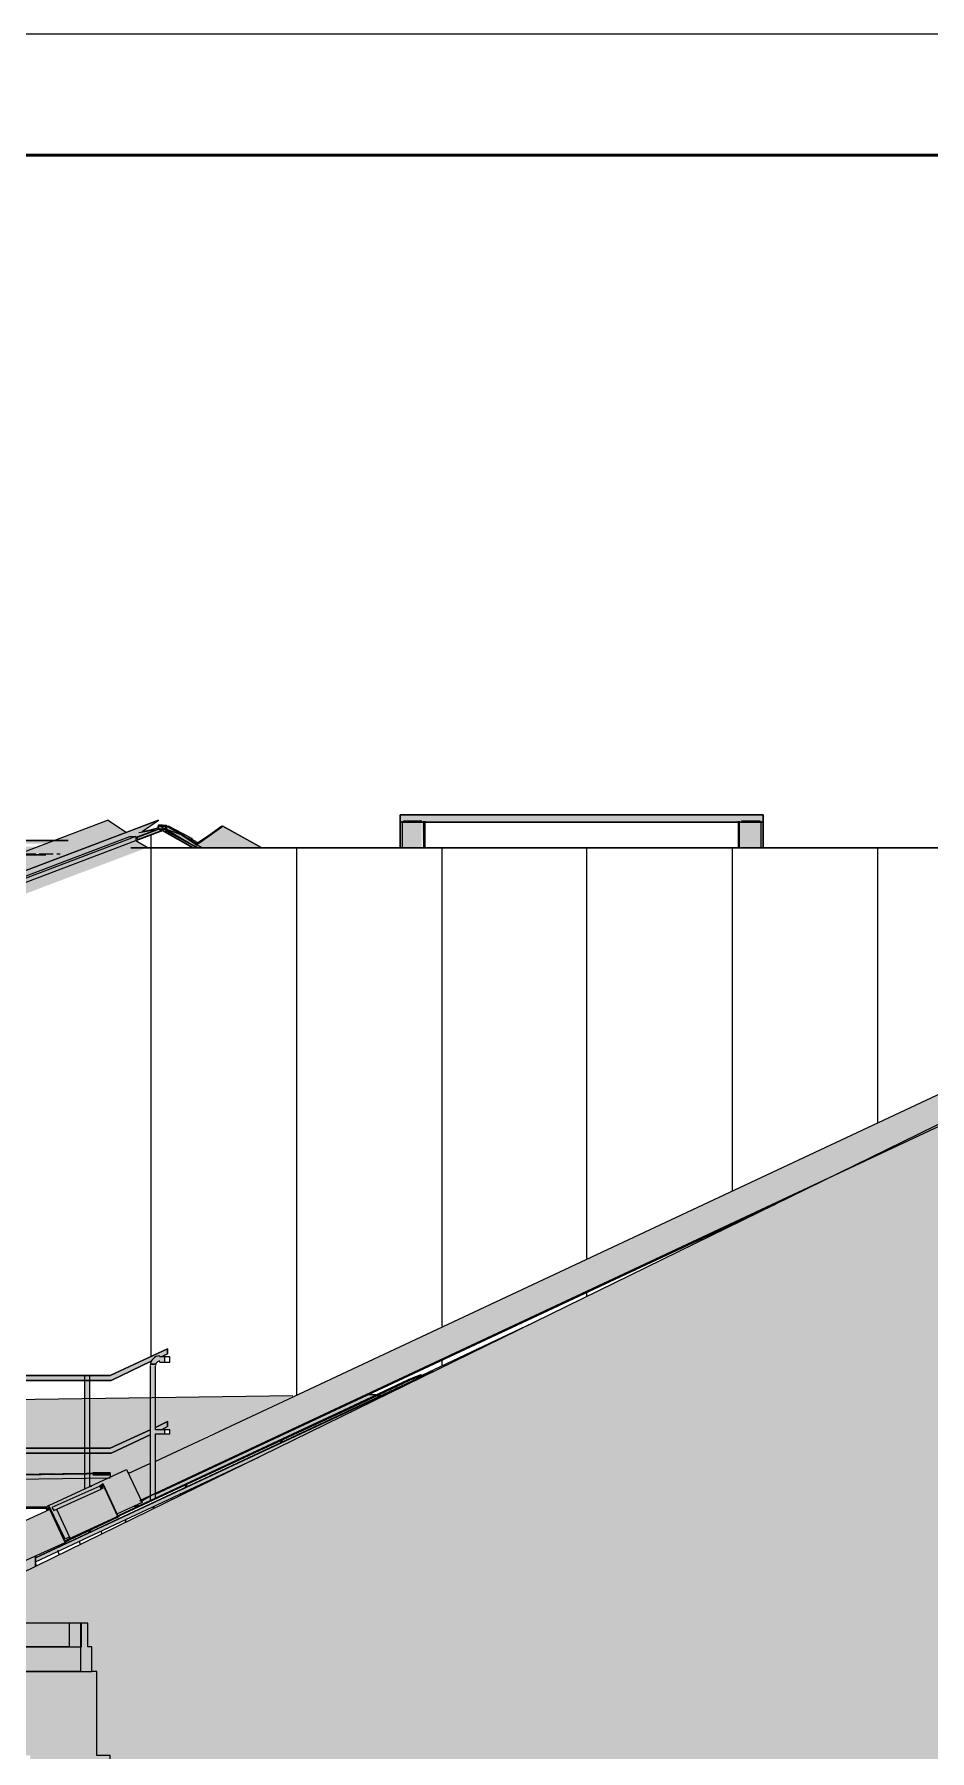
# Model space of a CAD drawing. Header units: millimetres. Extents: x -11345 to 411485, y -9810 to 73012.
# Drawn here: x 330110 to 333808, y 43657 to 50749 of the extents above; entities that cross this region are included whole.
import ezdxf

# ---------------------------------------------------------------- set-up
doc = ezdxf.new("R2010")
doc.units = ezdxf.units.MM
doc.linetypes.add('PDF_IMPORT', pattern=[1, 0.8, -0.2])
for name, color, linetype, true_color in [('PDF _Антураж', 7, 'Continuous', 0xb7c0ca), ('PDF _Крыша', 9, 'Continuous', 0x808080), ('PDF _Несущие колонны', 7, 'Continuous', 0x787878), ('PDF _Обобщенные модели', 7, 'Continuous', 0xb5bcbf), ('PDF _Ограждение', 7, 'Continuous', 0x7f7f7f), ('PDF _Стены штриховка поверхности', 7, 'Continuous', 0xcacbcc)]:
    doc.layers.add(name, color=color, linetype=linetype, true_color=true_color)
for name, color, linetype in [('PDF _Крыша штриховка', 7, 'Continuous'), ('PDF _Линии', 7, 'Continuous'), ('PDF _Основная надпись', 7, 'Continuous'), ('PDF _Перекрытие', 7, 'Continuous'), ('PDF _Стены наружные', 7, 'Continuous'), ('PDF _Стены отделка', 7, 'Continuous'), ('PDF _Узлы', 7, 'Continuous')]:
    doc.layers.add(name, color=color, linetype=linetype)

msp = doc.modelspace()

# ---------------------------------------------------------------- hatches: boundary and pattern name
at = {"layer": 'PDF _Антураж', "transparency": 33554687}
h = msp.add_hatch(color=256, dxfattribs=at)
h.paths.add_polyline_path([(330560.25748, 44678.12794), (330567.16729, 44682.73448), (330573.52759, 44684.32456)])
h.paths.add_polyline_path([(330533.86206, 44665.80233), (330461.34133, 44631.93802), (330457.10829, 44627.70498), (330453.11042, 44636.27185), (330482.50652, 44648.87017), (330554.46818, 44682.73448), (330537.53602, 44674.2684), (330533.30298, 44670.03537), (330529.06995, 44670.03537), (330520.60387, 44665.80233)], flags=0)
h.paths.add_polyline_path([(330448.64222, 44648.87017), (330452.16975, 44638.28758), (330427.47702, 44691.20056)], flags=0)
h.paths.add_polyline_path([(330203.12599, 44653.10321), (330207.74385, 44639.24963), (330203.12599, 44648.87017), (330203.12599, 44653.10321), (330190.42688, 44648.87017), (330211.59207, 44657.33625), (330220.05815, 44661.56929), (330330.11714, 44712.36575)], flags=0)
h.paths.add_polyline_path([(330393.61272, 44754.69613), (330397.31663, 44746.75919), (330393.61272, 44750.46309)], flags=0)
h.paths.add_polyline_path([(329894.11419, 44657.33625), (329714.01765, 44655.33518), (329952.45872, 44658.66226)], flags=0)
h.paths.add_polyline_path([(330208.77004, 44574.0865), (330169.26169, 44653.10321), (330161.34774, 44649.42231), (330165.02865, 44653.10321), (330160.79561, 44657.33625), (330169.26169, 44661.56929), (330171.17338, 44657.33625), (330169.26169, 44657.33625), (330169.26169, 44661.56929), (330165.02865, 44657.33625), (330165.02865, 44653.10321), (330169.26169, 44653.10321), (330171.89558, 44655.7371)], flags=0)
h.paths.add_polyline_path([(330420.82511, 44784.3274), (330368.21449, 44758.92917), (330419.01095, 44784.3274)], flags=0)
h.paths.add_polyline_path([(330385.14664, 44738.04618), (330385.00315, 44737.97922), (330376.68056, 44750.46309), (330351.28233, 44737.76398), (330226.78121, 44681.73847), (330228.52422, 44682.73448), (330380.9136, 44753.06804), (330380.9136, 44746.23006), (330385.14664, 44741.99702)], flags=0)
h.paths.add_polyline_path([(330499.43868, 44805.49259), (330503.67172, 44805.49259), (330529.06995, 44818.19171), (330588.33248, 44843.58994), (330588.33248, 44962.11501), (330469.80741, 44907.08551), (330427.47702, 44885.92032), (330338.58322, 44885.92032), (330338.58322, 44746.23006), (330347.0493, 44750.46309), (330349.40098, 44750.46309), (330241.22334, 44701.78315), (330317.41803, 44737.76398), (330317.41803, 44885.92032), (329132.16729, 44885.92032), (329132.16729, 44788.56044), (329517.37378, 44792.79348), (330272.97113, 44804.78709), (329970.30888, 44797.02652), (329132.16729, 44788.56044), (329132.16729, 44780.09436), (329508.9077, 44788.56044), (329525.83986, 44788.56044), (330233.35663, 44796.12746), (329352.28528, 44784.3274), (329132.16729, 44780.09436), (329132.16729, 44648.87017), (329250.69236, 44653.10321), (330159.16752, 44665.72092), (330076.13484, 44661.56929), (329132.16729, 44648.87017), (329132.16729, 44644.63714), (329360.75136, 44644.63714), (329441.17909, 44648.87017), (330156.56257, 44657.33625), (330160.79561, 44653.10321), (330160.79561, 44649.1655), (329987.24104, 44568.44245), (330008.40623, 44517.64599), (330046.50357, 44437.21826), (330050.73661, 44432.98522), (330063.43573, 44437.21826), (330236.9903, 44517.64599), (330232.75726, 44526.11206), (330230.64074, 44530.3451), (330232.75726, 44530.3451), (330173.49472, 44661.56929), (330169.26169, 44665.80233), (330160.79561, 44662.9803), (330160.79561, 44665.74354), (330165.02865, 44665.80233), (330194.0552, 44679.50931), (330173.49472, 44665.80233), (330173.49472, 44661.56929), (330177.72776, 44653.10321), (330181.9608, 44648.87017), (330232.75726, 44543.04422), (330232.75726, 44534.57814), (330236.9903, 44530.3451), (330241.22334, 44534.57814), (330252.39244, 44542.02421), (330253.92245, 44538.81118), (330258.15549, 44534.57814), (330262.38853, 44538.81118), (330452.87525, 44627.70498), (330440.17614, 44653.10321), (330397.84576, 44741.99702), (330397.84576, 44745.62534), (330452.87525, 44627.70498), (330448.64222, 44623.47194), (330435.9431, 44619.23891), (330253.92245, 44530.3451), (330253.92245, 44526.11206), (330262.38853, 44530.3451), (330448.64222, 44619.23891), (330457.10829, 44623.47194), (330461.34133, 44627.70498), (330465.57437, 44627.70498), (330474.04045, 44631.93802), (331434.94015, 45080.64009), (331443.40623, 45084.87312), (331659.29118, 45186.46604), (331667.75726, 45190.69908), (331710.08764, 45207.63124), (331705.85461, 45211.86427), (331697.38853, 45207.63124), (331655.05815, 45190.69908), (331646.59207, 45186.46604), (331430.70711, 45084.87312), (331422.24104, 45080.64009), (330588.33248, 44691.23785), (330588.33248, 44708.13271), (330575.63337, 44699.66663), (330554.46818, 44691.20056), (330551.64615, 44688.37853), (330516.37083, 44758.92917), (330497.32216, 44803.37607)], flags=0)
h.paths.add_polyline_path([(330464.66729, 44805.49259), (330423.24399, 44785.49514), (330423.24399, 44788.56044), (330427.47702, 44788.56044), (330452.87525, 44801.25955), (330461.34133, 44805.49259)], flags=0)
h.paths.add_polyline_path([(330253.92245, 44526.11206), (330249.68941, 44530.3451), (330241.22334, 44526.11206), (330232.75726, 44526.11206), (330236.9903, 44521.87902), (330236.9903, 44517.64599), (330245.45638, 44526.11206)])
for color, points in [(256, [(330317.41803, 44907.08551), (330317.41803, 45110.27135), (329132.16729, 45093.3392), (329132.16729, 44907.08551)]), (256, [(330588.33248, 44983.2802), (330588.33248, 45114.50439), (330338.58322, 45110.27135), (330338.58322, 44907.08551), (330423.24399, 44907.08551)]), (7, [(330393.61272, 44746.23006), (330393.61272, 44750.46309), (330389.37968, 44750.46309), (330385.14664, 44746.23006), (330389.37968, 44741.99702), (330393.61272, 44741.99702)]), (7, [(330169.26169, 44653.10321), (330169.26169, 44657.33625), (330165.02865, 44657.33625), (330160.79561, 44653.10321), (330165.02865, 44648.87017), (330169.26169, 44648.87017)]), (7, [(330241.22334, 44517.64599), (330241.22334, 44521.87902), (330236.9903, 44521.87902), (330232.75726, 44517.64599), (330236.9903, 44513.41295), (330241.22334, 44513.41295)])]:
    msp.add_hatch(color=color, dxfattribs=at).paths.add_polyline_path(points)
h = msp.add_hatch(color=256, dxfattribs=at)
h.paths.add_polyline_path([(331515.36788, 45127.20351), (331481.50357, 45127.20351), (330609.49767, 44716.59879), (330609.49767, 44699.66663), (330622.19679, 44708.13271), (330643.36198, 44716.59879)])
h.paths.add_polyline_path([(330609.49767, 45114.50439), (330609.49767, 44995.97932), (330660.29413, 45017.14451), (330660.29413, 44995.97932), (330634.8959, 44983.2802), (330668.76021, 44983.2802), (330668.76021, 44966.34805), (330609.49767, 44966.34805), (330609.49767, 44852.05602), (330677.22629, 44885.92032), (330842.31478, 44966.34805), (330884.64517, 44983.2802), (330910.0434, 44995.97932), (330956.60682, 45017.14451), (331159.79266, 45114.50439), (331176.72481, 45122.97047)])
at = {"layer": 'PDF _Крыша', "true_color": 0xf0f0f0, "transparency": 33554559}
msp.add_hatch(color=7, dxfattribs=at).paths.add_polyline_path([(331053.9667, 44877.45425), (331655.05815, 45173.76693), (331024.33543, 44877.45425), (331007.40328, 44868.98817), (330114.23219, 44454.15041), (330114.23219, 44437.21826), (330143.86346, 44454.15041), (331037.03455, 44868.98817)])
at = {"layer": 'PDF _Крыша', "transparency": 33554559}
msp.add_hatch(color=256, dxfattribs=at).paths.add_polyline_path([(329940.67761, 44462.61649), (322782.60977, 44462.61649), (322744.51242, 44449.91737), (322736.04635, 44445.68433), (322736.04635, 44386.4218), (330050.73661, 44386.4218), (330067.66877, 44394.88787), (330114.23219, 44420.2861), (330114.23219, 44462.61649), (330021.10534, 44420.2861), (329974.54192, 44394.88787), (329961.84281, 44420.2861), (329949.14369, 44449.91737)])
at = {"layer": 'PDF _Несущие колонны', "transparency": 33554559}
h = msp.add_hatch(color=256, dxfattribs=at)
h.paths.add_polyline_path([(331722.78676, 47493.47194), (331710.08764, 47493.47194), (331714.32068, 47387.64599), (331722.78676, 47387.64599)])
h.paths.add_polyline_path([(331621.19384, 47387.64599), (331710.08764, 47387.64599), (331710.08764, 47493.47194), (331710.08764, 47497.70498), (331633.89295, 47497.70498), (331633.89295, 47493.47194), (331621.19384, 47493.47194)])
msp.add_hatch(color=256, dxfattribs=at).paths.add_polyline_path([(333119.68941, 47493.47194), (333106.9903, 47493.47194), (333106.9903, 47497.70498), (333030.79561, 47497.70498), (333030.79561, 47493.47194), (333018.09649, 47493.47194), (333018.09649, 47387.64599), (333119.68941, 47387.64599)])
at = {"layer": 'PDF _Обобщенные модели', "true_color": 0xb7c0ca, "transparency": 33554559}
for points in [[(330249.68941, 47417.27725), (323023.89295, 47417.27725), (323023.89295, 47404.57814), (330156.56257, 47404.57814), (330181.9608, 47413.04422)], [(330126.9313, 47391.87902), (323023.89295, 47391.87902), (323023.89295, 47358.01472), (330156.56257, 47358.01472), (330186.19384, 47362.24776), (330215.82511, 47362.24776), (330080.36788, 47374.94687)], [(335460.55962, 47387.64599), (330516.37083, 47387.64599), (330562.93425, 47383.41295), (335460.55962, 47383.41295)]]:
    msp.add_hatch(color=9, dxfattribs=at).paths.add_polyline_path(points)
at = {"layer": 'PDF _Ограждение', "true_color": 0xb6c1cb, "transparency": 33554559}
h = msp.add_hatch(color=9, dxfattribs=at)
h.paths.add_polyline_path([(330550.23514, 47451.14156), (330554.46818, 47455.3746), (330613.42237, 47498.60767), (330622.19679, 47501.93802), (330617.96375, 47501.93802), (330488.49058, 47452.79624), (330414.77791, 47501.93802), (330283.55372, 47451.14156), (330186.19384, 47417.27725), (330249.68941, 47417.27725), (330181.9608, 47413.04422), (330080.36788, 47374.94687), (330215.82511, 47362.24776), (330156.56257, 47358.01472), (330038.0375, 47358.01472), (324530.85461, 45266.89377), (324365.76611, 45207.63124), (324636.68056, 45207.63124), (330503.67172, 47434.20941), (330520.60387, 47434.20941)])
h.paths.add_polyline_path([(330249.54608, 47362.10442), (330249.68941, 47362.24776), (330251.61352, 47362.88913)], flags=0)
h.paths.add_polyline_path([(330389.52734, 47415.23457), (330393.61272, 47417.27725), (330409.12303, 47422.67214)], flags=0)
h.paths.add_polyline_path([(330499.3909, 47455.32682), (330495.20564, 47451.14156), (330448.64222, 47434.20941), (330443.75314, 47434.20941), (330459.76511, 47440.28678), (330490.9726, 47451.14156), (330490.02626, 47451.77246)], flags=0)
at = {"layer": 'PDF _Ограждение', "true_color": 0xb5bcbf, "transparency": 33554559}
h = msp.add_hatch(color=9, dxfattribs=at)
h.paths.add_polyline_path([(330698.39148, 47438.44245), (330713.33161, 47429.72737), (330684.69635, 47444.6675)])
h.paths.add_polyline_path([(330749.18794, 47408.81118), (330749.18794, 47405.88061), (330696.08255, 47436.51834)], flags=0)
h.paths.add_polyline_path([(330711.09059, 47442.67548), (330712.50161, 47441.96998), (330656.0611, 47459.60764), (330651.82806, 47463.84068)], flags=0)
h.paths.add_polyline_path([(330651.82806, 47468.07371), (330639.12894, 47476.53979), (330643.36198, 47476.53979)], flags=0)
h.paths.add_polyline_path([(330529.06995, 47434.20941), (330486.73956, 47417.27725), (328371.46802, 46614.82686)], flags=0)
h.paths.add_polyline_path([(330604.0552, 47460.21236), (330622.19679, 47463.84068), (330626.42983, 47463.84068), (330628.54635, 47461.72416), (330622.19679, 47463.84068), (330609.49767, 47459.60764), (330547.63019, 47436.81435), (330579.86641, 47451.14156)], flags=0)
h.paths.add_polyline_path([(330778.81921, 47391.87902), (330753.42098, 47404.57814), (330783.05225, 47387.64599), (330804.21744, 47387.64599), (330791.51832, 47391.87902), (330766.12009, 47408.81118), (330723.78971, 47438.44245), (330717.63256, 47440.36655), (330715.32363, 47442.67548), (330685.69236, 47459.60764), (330677.22629, 47463.84068), (330656.0611, 47476.53979), (330656.0611, 47480.77283), (330622.19679, 47480.77283), (330622.19679, 47472.30675), (330617.96375, 47468.07371), (330609.49767, 47463.84068), (330541.76906, 47451.14156), (330520.60387, 47434.20941), (330516.37083, 47434.20941), (324746.73956, 45241.49554), (324649.37968, 45207.63124), (324831.40033, 45207.63124), (324873.73071, 45224.56339), (330562.93425, 47383.41295), (330516.37083, 47387.64599), (330579.86641, 47387.64599), (330529.06995, 47417.27725), (330452.87525, 47387.64599), (330450.96147, 47387.64599), (330529.06995, 47417.27725), (330529.06995, 47429.97637), (330533.30298, 47434.20941), (330540.55962, 47434.20941), (330529.06995, 47429.97637), (330541.76906, 47421.51029), (330558.70121, 47429.97637), (330634.8959, 47459.60764), (330639.12894, 47459.60764), (330753.42098, 47396.11206), (330766.12009, 47387.64599), (330783.05225, 47387.64599), (330766.12009, 47396.11206), (330751.44556, 47404.57814), (330753.42098, 47404.57814), (330753.42098, 47406.3923)], flags=0)
h.paths.add_polyline_path([(324746.73956, 45245.72858), (324636.68056, 45207.63124), (324649.37968, 45207.63124), (324755.20564, 45245.72858), (330516.37083, 47434.20941), (330503.67172, 47434.20941)])
h.paths.add_polyline_path([(330757.65402, 47425.74333), (330761.88705, 47421.51029), (330761.88705, 47425.74333), (330749.18794, 47429.97637)])
at = {"layer": 'PDF _Ограждение', "true_color": 0xb6c1cb, "transparency": 33554559}
h = msp.add_hatch(color=9, dxfattribs=at)
h.paths.add_polyline_path([(330783.05225, 47408.81118), (330778.81921, 47413.04422), (330692.68608, 47460.89595), (330668.76021, 47476.53979), (330664.52717, 47476.53979), (330770.35313, 47404.57814), (330774.58617, 47404.57814), (330778.81921, 47400.3451), (330778.81921, 47404.57814)])
h.paths.add_polyline_path([(330766.59043, 47412.57388), (330760.47604, 47416.57175), (330766.12009, 47413.04422)], flags=0)
h.paths.add_polyline_path([(331020.10239, 47400.3451), (330888.8782, 47476.53979), (330778.81921, 47400.3451), (330804.21744, 47387.64599), (331045.50062, 47387.64599)])
h.paths.add_polyline_path([(330783.05225, 47404.57814), (330884.64517, 47476.53979), (330778.81921, 47404.57814)])
h = msp.add_hatch(color=9, dxfattribs=at)
h.paths.add_polyline_path([(333292.21611, 45977.51255), (333428.70121, 46041.53979), (335460.55962, 47036.3038), (335460.55962, 47125.19761), (335270.07289, 47036.3038), (333145.08764, 46041.53979), (330609.49767, 44852.05602), (330609.49767, 44720.83183), (330778.81921, 44801.25955), (330828.03987, 44823.1354), (330609.49767, 44720.83183), (330609.49767, 44716.59879), (330613.73071, 44720.83183), (333170.48587, 45914.54864), (333234.54524, 45947.68279), (333335.57437, 45994.97637), (333428.70121, 46041.53979), (333331.34133, 45994.97637), (333274.88388, 45968.54761)])
h.paths.add_polyline_path([(333291.6423, 45977.24337), (333264.9549, 45963.89967), (332438.23638, 45576.89769)], flags=0)
h.paths.add_polyline_path([(333202.80151, 45932.82298), (333166.25284, 45914.54864), (332219.50458, 45472.52379)], flags=0)
at = {"layer": 'PDF _Ограждение', "true_color": 0xa0a8af, "transparency": 33554559}
h = msp.add_hatch(color=253, dxfattribs=at)
h.paths.add_polyline_path([(326698.17024, 44885.92032), (326698.17024, 44754.69613), (326719.33543, 44754.69613), (326719.33543, 44885.92032), (327904.58617, 44885.92032), (327904.58617, 44767.39525), (327925.75136, 44767.39525), (327925.75136, 44885.92032), (329111.0021, 44885.92032), (329111.0021, 44606.53979), (329132.16729, 44606.53979), (329132.16729, 44885.92032), (330317.41803, 44885.92032), (330317.41803, 44737.76398), (330338.58322, 44746.23006), (330338.58322, 44885.92032), (330427.47702, 44885.92032), (330469.80741, 44907.08551), (330588.33248, 44962.11501), (330588.33248, 44691.20056), (330609.49767, 44699.66663), (330609.49767, 44966.34805), (330647.59502, 44966.34805), (330647.59502, 44983.2802), (330634.8959, 44983.2802), (330656.0611, 44991.74628), (330660.29413, 44995.97932), (330660.29413, 45017.14451), (330609.49767, 44995.97932), (330609.49767, 45254.19466), (330613.73071, 45258.4277), (330617.96375, 45262.66073), (330647.59502, 45262.66073), (330647.59502, 45283.82593), (330634.8959, 45283.82593), (330660.29413, 45296.52504), (330660.29413, 45317.69023), (330609.49767, 45296.52504), (330588.33248, 45283.82593), (330584.09944, 45283.82593), (330575.63337, 45279.59289), (330562.93425, 45271.12681), (330546.0021, 45266.89377), (330423.24399, 45207.63124), (323265.17614, 45207.63124), (323265.17614, 45186.46604), (324285.33838, 45186.46604), (324285.33838, 44979.04717), (324289.57142, 44979.04717), (324306.50357, 44987.51324), (324306.50357, 45186.46604), (325491.75431, 45186.46604), (325491.75431, 44907.08551), (324306.50357, 44907.08551), (324306.50357, 44979.04717), (324302.27054, 44979.04717), (324285.33838, 44974.81413), (324285.33838, 44907.08551), (324086.38558, 44907.08551), (324027.12304, 44885.92032), (324285.33838, 44885.92032), (324285.33838, 44716.59879), (324306.50357, 44720.83183), (324306.50357, 44885.92032), (325491.75431, 44885.92032), (325491.75431, 44733.53094), (325512.9195, 44737.76398), (325512.9195, 44885.92032)])
h.paths.add_polyline_path([(330427.47702, 45186.46604), (330469.80741, 45207.63124), (330592.56552, 45266.89377), (330601.0316, 45271.12681), (330592.56552, 45262.66073), (330592.56552, 45258.4277), (330588.33248, 45254.19466), (330588.33248, 44983.2802), (330541.76906, 44962.11501), (330423.24399, 44907.08551), (330338.58322, 44907.08551), (330338.58322, 45186.46604)], flags=0)
h.paths.add_polyline_path([(329132.16729, 44907.08551), (329132.16729, 45186.46604), (330317.41803, 45186.46604), (330317.41803, 44907.08551)], flags=0)
h.paths.add_polyline_path([(327925.75136, 44907.08551), (327925.75136, 45186.46604), (329111.0021, 45186.46604), (329111.0021, 44907.08551)], flags=0)
h.paths.add_polyline_path([(326719.33543, 44907.08551), (326719.33543, 45186.46604), (327904.58617, 45186.46604), (327904.58617, 44907.08551)], flags=0)
h.paths.add_polyline_path([(326698.17024, 44907.08551), (325512.9195, 44907.08551), (325512.9195, 45186.46604), (326698.17024, 45186.46604)], flags=0)
at = {"layer": 'PDF _Ограждение', "true_color": 0xb6c1cb, "transparency": 33554559}
h = msp.add_hatch(color=9, dxfattribs=at)
h.paths.add_polyline_path([(330565.05077, 44699.66663), (330546.0021, 44691.20056), (330550.23514, 44691.20056), (330550.23514, 44686.96752), (330554.46818, 44691.20056), (330588.33248, 44708.13271), (330588.33248, 44712.36575), (330584.09944, 44708.13271), (330579.86641, 44708.13271)])
h.paths.add_polyline_path([(330588.33248, 44712.36575), (330588.33248, 44843.58994), (330495.20564, 44801.25955), (330537.53602, 44712.36575), (330546.0021, 44695.4336), (330546.0021, 44691.20056), (330554.46818, 44695.4336), (330579.86641, 44708.13271)])
at = {"layer": 'PDF _Перекрытие', "true_color": 0x787878, "transparency": 33554559}
msp.add_hatch(color=8, dxfattribs=at).paths.add_polyline_path([(333119.68941, 47523.10321), (331621.19384, 47523.10321), (331621.19384, 47493.47194), (331633.89295, 47493.47194), (331633.89295, 47497.70498), (331710.08764, 47497.70498), (331710.08764, 47493.47194), (333030.79561, 47493.47194), (333030.79561, 47497.70498), (333106.9903, 47497.70498), (333106.9903, 47493.47194), (333119.68941, 47493.47194)])
at = {"layer": 'PDF _Стены наружные', "true_color": 0xe2e2e2, "transparency": 33554687}
msp.add_hatch(color=254, dxfattribs=at).paths.add_polyline_path([(330330.11714, 44183.23596), (330253.92245, 44183.23596), (330253.92245, 44085.87607), (330300.48587, 44085.87607), (330300.48587, 43984.28315), (330347.0493, 43984.28315), (330347.0493, 44085.87607), (330330.11714, 44085.87607)])
at = {"layer": 'PDF _Стены штриховка поверхности', "true_color": 0xfbfbf4, "transparency": 33554687}
h = msp.add_hatch(color=7, dxfattribs=at)
h.paths.add_polyline_path([(330093.067, 41385.19761), (329293.02275, 41385.19761), (329293.02275, 43637.17401), (330093.067, 43637.17401)])
h.paths.add_polyline_path([(330419.01095, 41355.56634), (330419.01095, 43637.17401), (330368.21449, 43637.17401), (330368.21449, 43984.28315), (330300.48587, 43984.28315), (330300.48587, 44085.87607), (330253.92245, 44085.87607), (330253.92245, 44183.23596), (329788.28823, 44183.23596), (329788.28823, 44259.43065), (330050.73661, 44386.4218), (322736.04635, 44386.4218), (322736.04635, 44369.48964), (322710.64812, 44314.46014), (322710.64812, 44217.10026), (322719.11419, 44187.46899), (322731.81331, 44157.83773), (322752.9785, 44136.67253), (322782.60977, 44119.74038), (322824.94015, 44107.04127), (322816.47407, 44090.10911), (322816.47407, 44085.87607), (322820.70711, 44081.64304), (322850.33838, 44039.31265), (322867.27054, 43996.98227), (322867.27054, 43984.28315), (322871.50357, 43946.18581), (322871.50357, 43916.55454), (322875.73661, 43916.55454), (322875.73661, 43908.08846), (322922.30003, 43908.08846), (322922.30003, 43899.62239), (322875.73661, 43899.62239), (322875.73661, 43891.15631), (322871.50357, 43891.15631), (322871.50357, 43281.59879), (322875.73661, 43281.59879), (322875.73661, 43273.13271), (322973.09649, 43273.13271), (322973.09649, 43264.66663), (322875.73661, 43264.66663), (322875.73661, 43256.20056), (322871.50357, 43256.20056), (322871.50357, 42646.64304), (322875.73661, 42646.64304), (322875.73661, 42638.17696), (322973.09649, 42638.17696), (322973.09649, 42625.47784), (322875.73661, 42625.47784), (322875.73661, 42621.24481), (322871.50357, 42621.24481), (322871.50357, 42007.45425), (322875.73661, 42007.45425), (322875.73661, 42003.22121), (322973.09649, 42003.22121), (322973.09649, 41990.52209), (322875.73661, 41990.52209), (322875.73661, 41982.05602), (322871.50357, 41982.05602), (322871.50357, 41372.49849), (322875.73661, 41372.49849), (322875.73661, 41368.26545), (322973.09649, 41368.26545), (322973.09649, 41355.56634)], flags=0)
at = {"layer": 'PDF _Узлы', "true_color": 0x939393, "transparency": 33554687}
msp.add_hatch(color=252, dxfattribs=at).paths.add_polyline_path([(342508.56847, 44259.43065), (336150.54487, 47374.94687), (329792.52127, 44259.43065), (329788.28823, 44259.43065), (329788.28823, 44183.23596), (330330.11714, 44183.23596), (330330.11714, 44085.87607), (330347.0493, 44085.87607), (330347.0493, 43984.28315), (330368.21449, 43984.28315), (330368.21449, 43637.17401), (330423.24399, 43637.17401), (330423.24399, 33376.28905), (322490.53012, 32330.72858), (322490.53012, 32258.76693), (322973.09649, 32322.2625), (322973.09649, 28597.18876), (322846.10534, 28597.18876), (322846.10534, 27936.83478), (342076.79856, 27936.83478), (342076.79856, 44187.46899), (342339.24694, 44259.43065), (342347.71301, 44259.43065), (342504.33543, 44183.23596), (342512.80151, 44179.00292), (342512.80151, 44259.43065)])

# ---------------------------------------------------------------- linework, layer by layer
at = {"layer": 'PDF _Антураж', "color": 7, "lineweight": 18}
for points in [[(330457.10829, 44627.70498), (330461.34133, 44631.93802), (331430.70711, 45084.87312), (331655.05815, 45190.69908), (331705.85461, 45211.86427), (331710.08764, 45207.63124), (331659.29118, 45186.46604), (331434.94015, 45080.64009), (330461.34133, 44627.70498), (330457.10829, 44623.47194)], [(331659.29118, 45186.46604), (331655.05815, 45190.69908)], [(331519.60092, 45127.20351), (331485.73661, 45127.20351)], [(331434.94015, 45080.64009), (331430.70711, 45084.87312)], [(330236.9903, 44530.3451), (330169.26169, 44670.03537), (330490.9726, 44818.19171), (330554.46818, 44682.73448), (330452.87525, 44636.17106)], [(330448.64222, 44619.23891), (330457.10829, 44623.47194), (330393.61272, 44758.92917), (330380.9136, 44750.46309), (330181.9608, 44661.56929), (330190.42688, 44648.87017), (330385.14664, 44737.76398), (330380.9136, 44750.46309)], [(330448.64222, 44623.47194), (330448.64222, 44619.23891), (330253.92245, 44526.11206), (330249.68941, 44530.3451), (330448.64222, 44623.47194), (330452.87525, 44627.70498), (330393.61272, 44754.69613), (330385.14664, 44750.46309), (330389.37968, 44746.23006), (330393.61272, 44741.99702), (330385.14664, 44737.76398)], [(330423.24399, 44801.25955), (330423.24399, 44788.56044)], [(330169.26169, 44670.03537), (330156.56257, 44661.56929), (330160.79561, 44648.87017)], [(330253.92245, 44526.11206), (330236.9903, 44517.64599), (330173.49472, 44653.10321), (330169.26169, 44661.56929), (330160.79561, 44657.33625), (330165.02865, 44653.10321)], [(330169.26169, 44657.33625), (330165.02865, 44653.10321), (330169.26169, 44653.10321)], [(330258.15549, 44534.57814), (330203.12599, 44653.10321)], [(330461.34133, 44627.70498), (330461.34133, 44631.93802)], [(330537.53602, 44665.80233), (330520.60387, 44665.80233)], [(330529.06995, 44670.03537), (330546.0021, 44670.03537)], [(330253.92245, 44538.81118), (330236.9903, 44530.3451), (330232.75726, 44530.3451)], [(330232.75726, 44521.87902), (330249.68941, 44530.3451)]]:
    msp.add_lwpolyline(points, dxfattribs=at)
at = {"layer": 'PDF _Антураж', "color": 7, "lineweight": 18, "ltscale": 11.854135}
msp.add_lwpolyline([(331176.72481, 45122.97047), (324306.50357, 45025.61059)], dxfattribs=at)
at = {"layer": 'PDF _Антураж', "color": 7, "lineweight": 18, "ltscale": 44.029731}
msp.add_lwpolyline([(323023.89295, 44699.66663), (322998.49472, 44699.66663), (330423.24399, 44805.49259), (330423.24399, 44801.25955), (323108.55372, 44695.4336)], dxfattribs=at)
at = {"layer": 'PDF _Антураж', "color": 7, "lineweight": 18, "ltscale": 56.730418}
msp.add_lwpolyline([(323117.0198, 44682.73448), (330423.24399, 44784.3274)], dxfattribs=at)
at = {"layer": 'PDF _Антураж', "lineweight": 0}
for points in [[(330347.0493, 44750.46309), (330338.58322, 44750.46309), (330347.0493, 44750.46309)], [(330423.24399, 44805.49259), (330351.28233, 44805.49259), (330423.24399, 44805.49259)], [(330423.24399, 44797.02652), (330351.28233, 44797.02652), (330423.24399, 44797.02652)], [(330499.43868, 44805.49259), (330495.20564, 44805.49259), (330499.43868, 44805.49259)], [(330389.37968, 44746.23006), (330380.9136, 44746.23006), (330389.37968, 44746.23006)], [(330169.26169, 44657.33625), (330165.02865, 44657.33625), (330169.26169, 44657.33625)], [(330461.34133, 44627.70498), (330457.10829, 44627.70498), (330461.34133, 44627.70498)], [(330232.75726, 44530.3451), (330228.52422, 44530.3451), (330232.75726, 44530.3451)]]:
    msp.add_lwpolyline(points, dxfattribs=at)
for points in [[(330389.37968, 44746.23006), (330389.37968, 44746.23006), (330389.37968, 44746.23006)], [(330165.02865, 44653.10321), (330165.02865, 44653.10321), (330165.02865, 44653.10321)], [(330165.02865, 44653.10321), (330165.02865, 44653.10321), (330165.02865, 44653.10321)], [(330457.10829, 44623.47194), (330457.10829, 44623.47194), (330457.10829, 44623.47194)], [(330236.9903, 44517.64599), (330236.9903, 44517.64599), (330236.9903, 44517.64599)]]:
    msp.add_lwpolyline(points, close=True, dxfattribs=at)
at = {"layer": 'PDF _Антураж', "color": 7, "lineweight": 18, "ltscale": 36.240266}
msp.add_lwpolyline([(323074.68941, 44559.97637), (330160.79561, 44661.56929)], dxfattribs=at)
at = {"layer": 'PDF _Антураж', "color": 7, "lineweight": 18, "ltscale": 36.19732}
msp.add_lwpolyline([(323078.92245, 44564.20941), (330160.79561, 44665.80233)], dxfattribs=at)
at = {"layer": 'PDF _Антураж', "color": 7, "lineweight": 18, "ltscale": 35.774043}
msp.add_lwpolyline([(330156.56257, 44657.33625), (323121.25284, 44555.74333)], dxfattribs=at)
at = {"layer": 'PDF _Антураж', "color": 7, "lineweight": 18}
msp.add_lwpolyline([(329911.04635, 44530.3451), (329974.54192, 44394.88787), (330050.73661, 44432.98522), (330236.9903, 44517.64599), (330173.49472, 44657.33625), (330173.49472, 44653.10321), (329987.24104, 44568.44245)], close=True, dxfattribs=at)
at = {"layer": 'PDF _Крыша', "color": 7, "lineweight": 9}
for points in [[(332167.25579, 45423.51619), (331710.08764, 45207.63124)], [(331930.20564, 45309.22416), (331938.67172, 45317.69023)], [(331523.83396, 45114.50439), (331540.76611, 45131.43655)], [(331125.92835, 44928.25071), (331138.62747, 44945.18286)], [(330939.67466, 44822.42475), (330943.9077, 44826.65779)], [(330723.78971, 44737.76398), (330740.72186, 44754.69613)], [(330829.61567, 44767.39525), (330829.61567, 44771.62829)], [(330715.32363, 44712.36575), (330715.32363, 44720.83183)], [(330486.73956, 44602.30675), (330490.9726, 44615.00587)], [(330601.0316, 44657.33625), (330605.26464, 44665.80233)], [(330325.8841, 44551.51029), (330342.81626, 44568.44245)], [(330389.37968, 44551.51029), (330385.14664, 44564.20941)], [(330211.59207, 44466.84953), (330207.35903, 44483.78168)], [(330300.48587, 44509.17991), (330296.25284, 44521.87902)], [(330114.23219, 44462.61649), (330114.23219, 44454.15041)], [(330118.46523, 44420.2861), (330114.23219, 44437.21826)]]:
    msp.add_lwpolyline(points, dxfattribs=at)
at = {"layer": 'PDF _Крыша', "color": 7, "lineweight": 18}
for points in [[(331756.65107, 45224.56339), (330114.23219, 44454.15041), (330114.23219, 44420.2861)], [(331655.05815, 45173.76693), (330114.23219, 44454.15041), (331705.85461, 45199.16516)], [(330114.23219, 44437.21826), (331037.03455, 44868.98817)]]:
    msp.add_lwpolyline(points, dxfattribs=at)
at = {"layer": 'PDF _Крыша', "lineweight": 0}
msp.add_lwpolyline([(330114.23219, 44462.61649), (330114.23219, 44462.61649), (330114.23219, 44462.61649)], close=True, dxfattribs=at)
msp.add_lwpolyline([(330114.23219, 44420.2861), (330114.23219, 44462.61649), (330114.23219, 44420.2861)], dxfattribs=at)
at = {"layer": 'PDF _Крыша', "color": 7, "lineweight": 0, "true_color": 0xf0f0f0}
msp.add_lwpolyline([(330114.23219, 44437.21826), (330114.23219, 44437.21826), (330114.23219, 44437.21826)], close=True, dxfattribs=at)
at = {"layer": 'PDF _Крыша штриховка', "lineweight": 9}
for points in [[(330592.56552, 47387.64599), (330592.56552, 47442.67548)], [(330592.56552, 45288.05897), (330592.56552, 47383.41295)], [(331193.65697, 45127.20351), (331193.65697, 47383.41295)], [(331794.74841, 45410.81708), (331794.74841, 47383.41295)], [(332391.60682, 45690.19761), (332391.60682, 47383.41295)], [(332992.69826, 45969.57814), (332992.69826, 47383.41295)], [(333593.78971, 46253.19171), (333593.78971, 47383.41295)], [(332992.69826, 45829.88787), (332992.69826, 45834.12091)], [(332391.60682, 45533.57519), (332391.60682, 45550.50734)], [(331794.74841, 45249.96162), (331794.74841, 45271.12681)]]:
    msp.add_lwpolyline(points, dxfattribs=at)
at = {"layer": 'PDF _Линии', "lineweight": 30}
msp.add_lwpolyline([(333119.68941, 47493.47194), (331621.19384, 47493.47194), (331621.19384, 47523.10321), (333119.68941, 47523.10321)], close=True, dxfattribs=at)
for points in [[(330529.06995, 47417.27725), (330639.12894, 47459.60764), (330766.12009, 47387.64599), (330977.77201, 47387.64599)], [(331621.19384, 47497.70498), (331621.19384, 47387.64599)], [(331710.08764, 47497.70498), (331633.89295, 47497.70498)], [(331722.78676, 47387.64599), (331722.78676, 47497.70498)], [(333018.09649, 47497.70498), (333018.09649, 47387.64599)], [(333106.9903, 47497.70498), (333030.79561, 47497.70498)], [(333119.68941, 47387.64599), (333119.68941, 47497.70498)], [(331049.73366, 47387.64599), (335460.55962, 47387.64599)], [(322867.27054, 43984.28315), (330300.48587, 43984.28315)]]:
    msp.add_lwpolyline(points, dxfattribs=at)
at = {"layer": 'PDF _Линии', "lineweight": 30, "ltscale": 72.260515}
msp.add_lwpolyline([(305300.16139, 47417.27725), (330249.68941, 47417.27725)], dxfattribs=at)
at = {"layer": 'PDF _Линии', "lineweight": 9}
msp.add_lwpolyline([(322973.09649, 32322.2625), (322490.53012, 32258.76693), (322490.53012, 32330.72858), (330423.24399, 33376.28905), (330423.24399, 43637.17401), (330368.21449, 43637.17401), (330368.21449, 43984.28315), (330347.0493, 43984.28315), (330347.0493, 44085.87607), (330330.11714, 44085.87607), (330330.11714, 44183.23596), (329788.28823, 44183.23596), (329788.28823, 44259.43065), (336150.54487, 47374.94687), (342512.80151, 44259.43065), (342512.80151, 44179.00292), (342347.71301, 44259.43065), (342076.79856, 44187.46899), (342076.79856, 27936.83478), (322973.09649, 27936.83478), (322846.10534, 27936.83478), (322846.10534, 28597.18876), (322973.09649, 28597.18876)], close=True, dxfattribs=at)
at = {"layer": 'PDF _Линии', "lineweight": 30, "ltscale": 49.528297}
msp.add_lwpolyline([(330507.90475, 47387.64599), (339668.19974, 47387.64599)], dxfattribs=at)
at = {"layer": 'PDF _Линии', "lineweight": 30, "ltscale": 71.329213}
msp.add_lwpolyline([(305173.17024, 47358.01472), (330156.56257, 47358.01472)], dxfattribs=at)
at = {"layer": 'PDF _Линии', "lineweight": 30}
msp.add_lwpolyline([(322871.50357, 43903.85543), (322871.50357, 43946.18581, 0.2360679775), (322816.47407, 44085.87607), (330253.92245, 44085.87607)], format="xyb", dxfattribs=at)
at = {"layer": 'PDF _Несущие колонны', "color": 7, "lineweight": 18}
for points in [[(331629.65992, 47387.64599), (331629.65992, 47497.70498)], [(331718.55372, 47387.64599), (331718.55372, 47497.70498)], [(333022.32953, 47387.64599), (333022.32953, 47497.70498)], [(333111.22334, 47387.64599), (333111.22334, 47497.70498)]]:
    msp.add_lwpolyline(points, dxfattribs=at)
at = {"layer": 'PDF _Обобщенные модели', "color": 7, "linetype": 'PDF_IMPORT', "lineweight": 18, "ltscale": 71.92186}
msp.add_lwpolyline([(305173.17024, 47362.24776), (330215.82511, 47362.24776)], dxfattribs=at)
at = {"layer": 'PDF _Ограждение', "color": 7, "lineweight": 9, "ltscale": 60.664165}
msp.add_lwpolyline([(330414.77791, 47501.93802), (323244.01095, 44780.09436)], dxfattribs=at)
at = {"layer": 'PDF _Ограждение', "color": 7, "lineweight": 9, "ltscale": 64.69725}
msp.add_lwpolyline([(323252.47702, 44708.13271), (330622.19679, 47501.93802), (323252.47702, 44703.89967)], dxfattribs=at)
at = {"layer": 'PDF _Ограждение', "color": 7, "lineweight": 9}
for points in [[(330414.77791, 47501.93802), (330490.9726, 47451.14156)], [(330723.78971, 47438.44245), (330651.82806, 47463.84068), (330651.82806, 47476.53979), (330639.12894, 47476.53979), (330622.19679, 47476.53979), (330622.19679, 47463.84068), (330529.06995, 47429.97637), (330622.19679, 47463.84068), (330622.19679, 47480.77283), (330639.12894, 47480.77283), (330656.0611, 47480.77283), (330656.0611, 47463.84068), (330715.32363, 47442.67548), (330656.0611, 47476.53979)], [(330541.76906, 47451.14156), (330622.19679, 47463.84068), (330622.19679, 47468.07371)], [(330639.12894, 47480.77283), (330622.19679, 47480.77283), (330617.96375, 47468.07371), (330550.23514, 47451.14156)], [(330554.46818, 47455.3746), (330622.19679, 47501.93802)], [(330622.19679, 47480.77283), (330626.42983, 47480.77283)], [(330622.19679, 47463.84068), (330634.8959, 47459.60764)], [(330639.12894, 47476.53979), (330651.82806, 47476.53979), (330651.82806, 47459.60764), (330753.42098, 47404.57814), (330651.82806, 47463.84068), (330626.42983, 47476.53979)], [(330651.82806, 47476.53979), (330651.82806, 47476.53979)], [(330651.82806, 47459.60764), (330783.05225, 47387.64599), (330753.42098, 47404.57814), (330787.28528, 47387.64599)], [(330753.42098, 47429.97637), (330664.52717, 47476.53979)], [(330503.67172, 47434.20941), (330516.37083, 47434.20941), (330529.06995, 47434.20941), (330529.06995, 47417.27725), (330579.86641, 47387.64599)], [(330520.60387, 47434.20941), (330524.83691, 47434.20941)], [(330529.06995, 47429.97637), (330541.76906, 47421.51029)], [(330757.65402, 47425.74333), (330761.88705, 47421.51029), (330761.88705, 47425.74333), (330749.18794, 47429.97637)], [(330783.05225, 47408.81118), (330761.88705, 47421.51029)], [(330804.21744, 47387.64599), (330778.81921, 47400.3451)], [(335460.55962, 47125.19761), (330609.49767, 44852.05602)], [(330609.49767, 44716.59879), (333170.48587, 45914.54864)], [(330588.33248, 45245.72858), (330588.33248, 44691.20056)], [(330647.59502, 44983.2802), (330609.49767, 44983.2802), (330609.49767, 45245.72858)], [(330647.59502, 45283.82593), (330626.42983, 45283.82593)], [(330626.42983, 45262.66073), (330647.59502, 45262.66073)], [(330338.58322, 44746.23006), (330338.58322, 45165.30085), (330338.58322, 45207.63124), (330317.41803, 45207.63124), (330317.41803, 45165.30085), (330317.41803, 44737.76398)], [(330609.49767, 44699.66663), (330609.49767, 44966.34805), (330647.59502, 44966.34805)], [(330588.33248, 44843.58994), (330495.20564, 44801.25955)], [(330550.23514, 44686.96752), (330588.33248, 44708.13271)]]:
    msp.add_lwpolyline(points, dxfattribs=at)
at = {"layer": 'PDF _Ограждение', "color": 9, "lineweight": 0, "true_color": 0xb5bcbf}
for points in [[(330533.30298, 47429.97637), (330622.19679, 47463.84068), (330533.30298, 47429.97637)], [(330622.19679, 47476.53979), (330622.19679, 47476.53979), (330622.19679, 47476.53979)], [(330622.19679, 47476.53979), (330622.19679, 47476.53979), (330622.19679, 47476.53979)], [(330622.19679, 47468.07371), (330622.19679, 47472.30675), (330622.19679, 47468.07371)], [(330651.82806, 47463.84068), (330622.19679, 47463.84068), (330651.82806, 47463.84068)], [(330651.82806, 47463.84068), (330622.19679, 47463.84068), (330651.82806, 47463.84068)], [(330622.19679, 47463.84068), (330622.19679, 47463.84068), (330622.19679, 47463.84068)], [(330622.19679, 47463.84068), (330622.19679, 47463.84068), (330622.19679, 47463.84068)], [(330651.82806, 47476.53979), (330639.12894, 47476.53979), (330651.82806, 47476.53979)], [(330656.0611, 47459.60764), (330651.82806, 47463.84068), (330656.0611, 47459.60764)], [(330529.06995, 47429.97637), (330529.06995, 47429.97637), (330529.06995, 47429.97637)], [(330529.06995, 47429.97637), (330529.06995, 47429.97637), (330529.06995, 47429.97637)], [(330761.88705, 47425.74333), (330749.18794, 47429.97637), (330761.88705, 47425.74333)], [(330787.28528, 47387.64599), (330753.42098, 47404.57814), (330787.28528, 47387.64599)]]:
    msp.add_lwpolyline(points, dxfattribs=at)
for points in [[(330622.19679, 47480.77283), (330622.19679, 47480.77283), (330622.19679, 47480.77283)], [(330651.82806, 47468.07371), (330651.82806, 47468.07371), (330651.82806, 47468.07371)], [(330651.82806, 47463.84068), (330651.82806, 47463.84068), (330651.82806, 47463.84068)], [(330529.06995, 47429.97637), (330529.06995, 47429.97637), (330529.06995, 47429.97637)], [(330541.76906, 47421.51029), (330541.76906, 47421.51029), (330541.76906, 47421.51029)], [(330749.18794, 47429.97637), (330749.18794, 47429.97637), (330749.18794, 47429.97637)], [(330753.42098, 47404.57814), (330753.42098, 47404.57814), (330753.42098, 47404.57814)], [(330761.88705, 47421.51029), (330761.88705, 47421.51029), (330761.88705, 47421.51029)]]:
    msp.add_lwpolyline(points, close=True, dxfattribs=at)
at = {"layer": 'PDF _Ограждение', "color": 7, "lineweight": 9}
for points in [[(330888.8782, 47476.53979), (331049.73366, 47387.64599), (330888.8782, 47476.53979), (330778.81921, 47404.57814), (330664.52717, 47476.53979), (330778.81921, 47400.3451)], [(330660.29413, 45296.52504), (330660.29413, 45317.69023), (330423.24399, 45207.63124), (330660.29413, 45317.69023), (330660.29413, 45296.52504), (330634.8959, 45283.82593)], [(330592.56552, 45266.89377), (330427.47702, 45186.46604)], [(330647.59502, 45283.82593), (330647.59502, 45262.66073), (330668.76021, 45262.66073), (330668.76021, 45283.82593)], [(330423.24399, 44907.08551), (330588.33248, 44983.2802)], [(330588.33248, 44962.11501), (330427.47702, 44885.92032)], [(330660.29413, 44995.97932), (330660.29413, 45017.14451), (330609.49767, 44991.74628), (330660.29413, 45017.14451), (330660.29413, 44995.97932), (330634.8959, 44983.2802)], [(330647.59502, 44983.2802), (330647.59502, 44966.34805), (330668.76021, 44966.34805), (330668.76021, 44983.2802)]]:
    msp.add_lwpolyline(points, close=True, dxfattribs=at)
at = {"layer": 'PDF _Ограждение', "color": 9, "lineweight": 0, "true_color": 0xb6c1cb}
msp.add_lwpolyline([(330783.05225, 47404.57814), (330884.64517, 47476.53979), (330783.05225, 47404.57814)], dxfattribs=at)
for points in [[(330888.8782, 47476.53979), (330888.8782, 47476.53979), (330888.8782, 47476.53979)], [(330550.23514, 44686.96752), (330550.23514, 44686.96752), (330550.23514, 44686.96752)]]:
    msp.add_lwpolyline(points, close=True, dxfattribs=at)
at = {"layer": 'PDF _Ограждение', "color": 7, "lineweight": 9, "ltscale": 62.755092}
for points in [[(323315.9726, 44703.89967), (330503.67172, 47434.20941)], [(330529.06995, 47434.20941), (323341.37083, 44703.89967)]]:
    msp.add_lwpolyline(points, dxfattribs=at)
at = {"layer": 'PDF _Ограждение', "color": 7, "lineweight": 9, "ltscale": 62.299236}
msp.add_lwpolyline([(323383.70121, 44703.89967), (330529.06995, 47417.27725)], dxfattribs=at)
at = {"layer": 'PDF _Ограждение', "color": 7, "lineweight": 9, "ltscale": 31.133362}
msp.add_lwpolyline([(330546.0021, 44691.20056), (336222.50652, 47349.54864), (336336.79856, 47404.57814), (330550.23514, 44691.20056)], dxfattribs=at)
at = {"layer": 'PDF _Ограждение', "color": 253, "lineweight": 0, "true_color": 0xa0a8af}
msp.add_lwpolyline([(330609.49767, 45254.19466), (330588.33248, 45254.19466), (330609.49767, 45254.19466)], dxfattribs=at)
at = {"layer": 'PDF _Ограждение', "color": 7, "lineweight": 18}
for points in [[(330647.59502, 45283.82593), (330647.59502, 45262.66073), (330668.76021, 45262.66073), (330668.76021, 45283.82593)], [(330647.59502, 44983.2802), (330647.59502, 44966.34805), (330668.76021, 44966.34805), (330668.76021, 44983.2802)]]:
    msp.add_lwpolyline(points, close=True, dxfattribs=at)
at = {"layer": 'PDF _Ограждение', "color": 7, "lineweight": 9, "ltscale": 11.852926}
for points in [[(323265.17614, 45207.63124), (330423.24399, 45207.63124)], [(330427.47702, 45186.46604), (323265.17614, 45186.46604)], [(323265.17614, 44907.08551), (330423.24399, 44907.08551)], [(330427.47702, 44885.92032), (323265.17614, 44885.92032)]]:
    msp.add_lwpolyline(points, close=True, dxfattribs=at)
at = {"layer": 'PDF _Ограждение', "color": 7, "lineweight": 9}
for centre, radius, start, end in [((330628.54437, 45247.84708), 40.21189, 89.997182514, 180.002817479), ((330628.54596, 45247.84548), 19.04829, 89.998848699, 180.001151298)]:
    msp.add_arc(centre, radius, start, end, dxfattribs=at)
at = {"layer": 'PDF _Основная надпись', "lineweight": 20}
msp.add_lwpolyline([(285392.18204, -8640.84959), (411477.46228, -8640.84959), (411477.46228, 50748.67843), (285392.18204, 50748.67843)], close=True, dxfattribs=at)
at = {"layer": 'PDF _Основная надпись', "lineweight": 50}
msp.add_lwpolyline([(410977.96375, -8141.35106), (410977.96375, 50249.17991), (287390.17614, 50249.17991), (287390.17614, -8141.35106)], close=True, dxfattribs=at)
at = {"layer": 'PDF _Стены отделка', "lineweight": 9}
for points in [[(330253.92245, 44183.23596), (330253.92245, 44085.87607), (330304.71891, 44085.87607), (330304.71891, 44183.23596)], [(330300.48587, 44183.23596), (330300.48587, 43984.28315), (330347.0493, 43984.28315)]]:
    msp.add_lwpolyline(points, dxfattribs=at)

doc.saveas('drawing.dxf')
